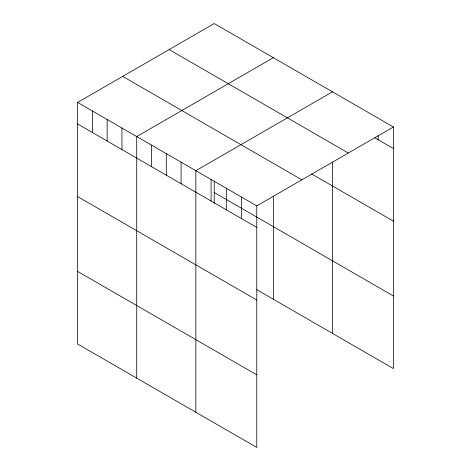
<?xml version="1.0" encoding="UTF-8"?>
<svg xmlns="http://www.w3.org/2000/svg" width="471" height="471" viewBox="0 0 471 471"><rect width="100%" height="100%" fill="white"/><g stroke="black" fill="none" stroke-linecap="round" stroke-linejoin="round"><path stroke-width="0.71" d="M77.597 102.425L256.783 205.874L256.783 447.45L77.597 344.001L77.597 102.425L214.217 23.55L393.403 126.999L393.403 368.575L256.719 289.659M273.345 57.692L136.731 136.566L136.731 378.136M332.479 91.827L195.859 170.702L195.859 412.278M256.783 205.874L393.403 126.999M374.998 137.915L393.403 148.542M169.13 49.579L348.316 153.028M311.537 173.887L393.403 221.152M122.684 76.396L301.87 179.845M214.217 192.509L393.403 295.965M77.597 123.967L256.783 227.416M77.597 196.578L256.783 300.027M77.597 271.39L256.783 374.839M378.172 135.436L378.172 139.746M332.479 162.018L332.479 333.403M273.345 196.436L273.345 299.262M241.552 197.084L241.552 218.621M226.321 188.288L226.321 209.83M214.217 181.005L214.217 203.401M211.09 179.498L211.09 201.035M181.076 162.171L181.076 183.708M166.292 153.634L166.292 175.171M151.515 145.097L151.515 166.64M121.948 128.03L121.948 149.566M107.164 119.493L107.164 141.035M92.381 110.962L92.381 132.498"/></g></svg>
